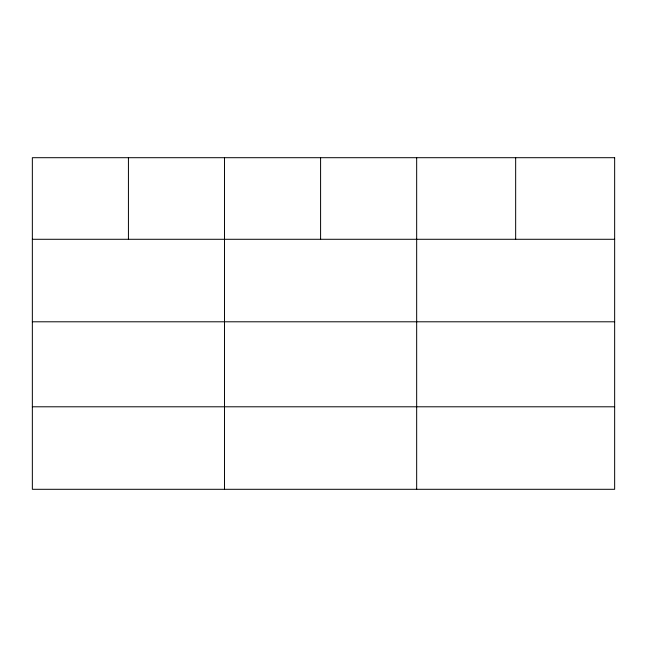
<?xml version="1.0" encoding="UTF-8"?>
<svg xmlns="http://www.w3.org/2000/svg" width="647" height="647" viewBox="0 0 647 647"><rect width="100%" height="100%" fill="white"/><g stroke="black" fill="none" stroke-linecap="round" stroke-linejoin="round"><path stroke-width="0.97" d="M32.35 239.285L614.65 239.285M32.35 321.794L614.65 321.794M32.35 406.793L614.65 406.793M515.659 157.698L515.659 239.285M416.668 157.698L416.668 489.302M320.588 157.698L320.588 239.285M224.509 157.698L224.509 489.302M128.429 157.698L128.429 239.285M614.65 157.698L32.35 157.698L32.35 489.302L614.65 489.302L614.65 157.698"/></g></svg>
